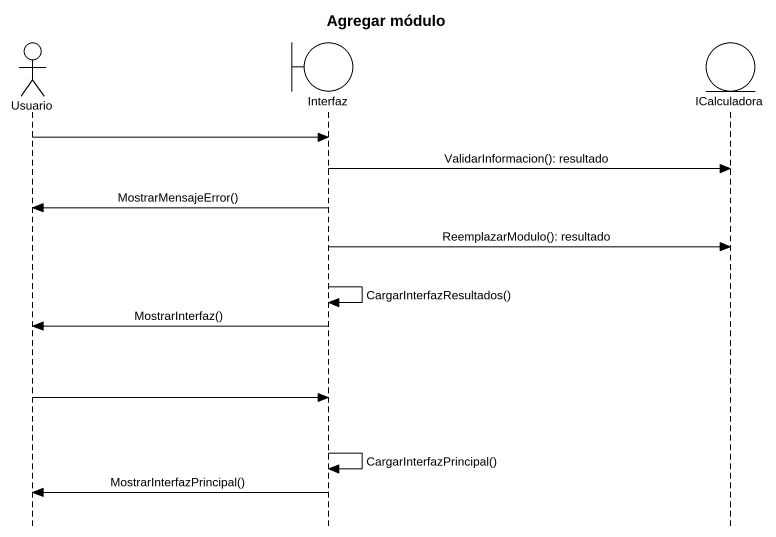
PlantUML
@startuml
title Agregar módulo
hide footbox
actor Usuario
boundary Interfaz
entity ICalculadora

Usuario -> Interfaz
Interfaz -> ICalculadora : ValidarInformacion(): resultado
Interfaz -> Usuario : MostrarMensajeError()
Interfaz -> ICalculadora : ReemplazarModulo(): resultado
Interfaz -> Interfaz : CargarInterfazResultados()
Interfaz -> Usuario : MostrarInterfaz()
Usuario -> Interfaz
Interfaz -> Interfaz : CargarInterfazPrincipal()
Interfaz -> Usuario : MostrarInterfazPrincipal()
@enduml
